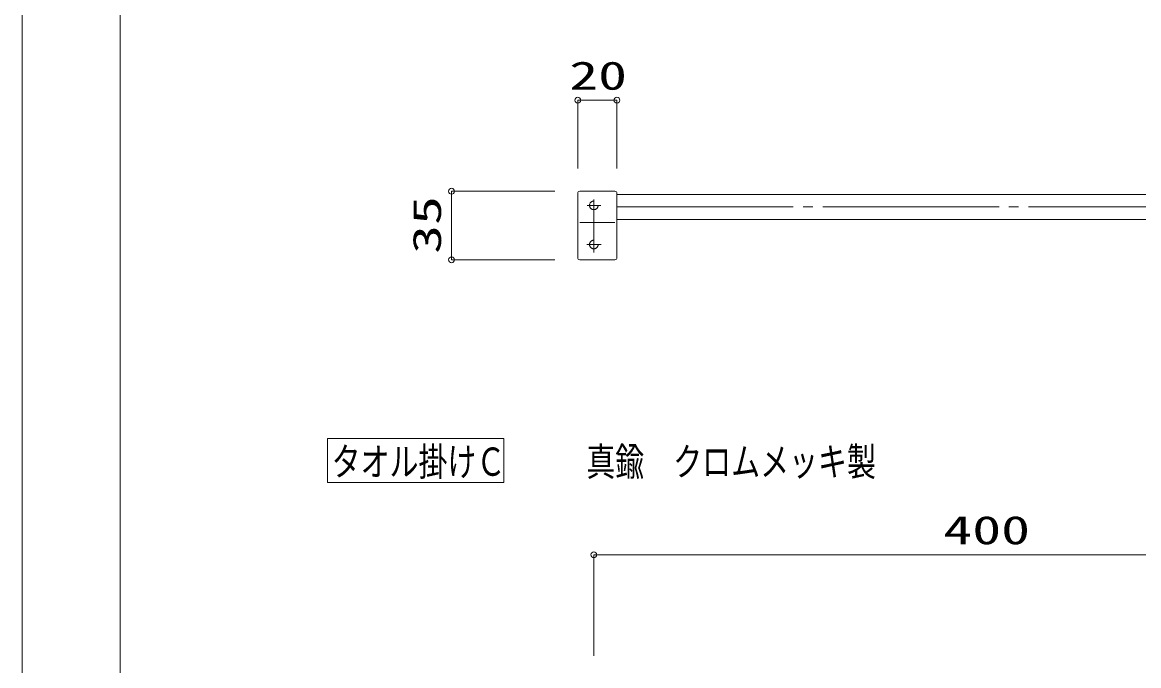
# Model space of a CAD drawing. Units: millimetres on the paper. Extents: x -305 to 305, y -152 to 152.
# Drawn here: x -301 to -187.1, y -73.5 to -7.8 of the extents above; entities that cross this region are included whole.
import ezdxf
from ezdxf.enums import TextEntityAlignment as Align

# ---------------------------------------------------------------- set-up
doc = ezdxf.new("R2010")
doc.units = ezdxf.units.MM
doc.linetypes.add('DASHED2', pattern=[3, 2, -1])
doc.linetypes.add('LONG_CHAIN', pattern=[21, 18, -1, 1, -1])
for name, color, linetype, lineweight in [('0-0_0', 7, 'Continuous', 9), ('0-1_VIEW0001', 7, 'Continuous', 9), ('0-3_図面枠', 3, 'Continuous', 9), ('0-4_DEFPOINTS', 7, 'Continuous', 9)]:
    doc.layers.add(name, color=color, linetype=linetype, lineweight=lineweight)
doc.styles.add('ＭＳ ゴシック', font='')
doc.styles.get('ＭＳ ゴシック').set_extended_font_data('MS Gothic')

# ---------------------------------------------------------------- blocks, each defined once
blk = doc.blocks.new('_ORIGIN')
at = {"layer": '0-0_0'}
blk.add_line((0, 0), (-1, 0), dxfattribs=at)
blk.add_circle((0, 0), 0.5, dxfattribs=at)

msp = doc.modelspace()

# ---------------------------------------------------------------- linework, layer by layer
at = {"layer": '0-1_VIEW0001'}
for p, q in [((-244.325, -22.735), (-244.325, -15.779)), ((-243.725, -15.779), (-240.925, -15.779)), ((-240.325, -22.735), (-240.325, -15.779)), ((-246.665, -25.075), (-257.203, -25.075)), ((-257.203, -25.675), (-257.203, -31.475)), ((-244.325, -25.275), (-244.325, -31.875)), ((-244.125, -25.075), (-240.525, -25.075)), ((-240.325, -25.275), (-240.325, -31.875)), ((-240.325, -25.405), (-165.045, -25.405)), ((-244.125, -28.275), (-240.525, -28.275)), ((-240.325, -27.945), (-165.045, -27.945)), ((-246.665, -32.075), (-257.203, -32.075)), ((-244.125, -32.075), (-240.525, -32.075)), ((-269.874, -54.824), (-269.874, -50.324)), ((-269.874, -50.324), (-251.874, -50.324)), ((-251.874, -54.824), (-251.874, -50.324)), ((-269.874, -54.824), (-251.874, -54.824)), ((-242.685, -72.516), (-242.685, -62.201)), ((-163.285, -62.201), (-242.085, -62.201))]:
    msp.add_line(p, q, dxfattribs=at)
at = {"layer": '0-1_VIEW0001', "linetype": 'LONG_CHAIN'}
for p, q in [((-242.685, -25.923), (-242.685, -31.326)), ((-243.38, -26.515), (-241.964, -26.515)), ((-240.325, -26.675), (-165.045, -26.675)), ((-243.396, -30.515), (-241.931, -30.515))]:
    msp.add_line(p, q, dxfattribs=at)
at = {"layer": '0-1_VIEW0001', "linetype": 'DASHED2'}
for centre in [(-242.685, -26.515), (-242.685, -30.515)]:
    msp.add_circle(centre, 0.44, dxfattribs=at)
at = {"layer": '0-1_VIEW0001'}
for centre, start, end in [((-244.125, -25.275), 90, 180), ((-240.525, -25.275), 0, 90), ((-244.125, -31.875), 180, 270), ((-240.525, -31.875), 270, 0)]:
    msp.add_arc(centre, 0.2, start, end, dxfattribs=at)
at = {"layer": '0-3_図面枠'}
msp.add_lwpolyline([(-291.017, -138.498), (108.983, -138.498), (108.983, 138.502), (-291.017, 138.502)], close=True, dxfattribs=at)
at = {"layer": '0-4_DEFPOINTS'}
msp.add_line((-301.017, -148.498), (-301.017, 148.502), dxfattribs=at)

# ---------------------------------------------------------------- block references
at = {"layer": '0-1_VIEW0001', "xscale": 0.6, "yscale": 0.6}
for p, rotation in [((-244.325, -15.779), 180), ((-257.203, -25.075), 90), ((-257.203, -32.075), 270), ((-242.685, -62.201), 180)]:
    msp.add_blockref('_ORIGIN', p, dxfattribs=dict(at, rotation=rotation))
msp.add_blockref('_ORIGIN', (-240.325, -15.779), dxfattribs=at)

# ---------------------------------------------------------------- texts
at = {"layer": '0-1_VIEW0001', "style": 'ＭＳ ゴシック'}
for s, width, p in [('20', 1.5, (-245.192, -15.571)), ('タオル掛けＣ', 0.75, (-269.446, -55.003)), ('真鍮\u3000クロムメッキ製', 0.75, (-243.446, -55.003)), ('400', 1.5, (-207.002, -61.992))]:
    msp.add_text(s, height=2.889, dxfattribs=dict(at, width=width)).set_placement(p, align=Align.BOTTOM_LEFT)
at = {"layer": '0-1_VIEW0001', "style": 'ＭＳ ゴシック', "width": 1.5}
msp.add_text('35', height=2.889, rotation=90, dxfattribs=at).set_placement((-257.412, -31.466), align=Align.BOTTOM_LEFT)

doc.saveas('drawing.dxf')
